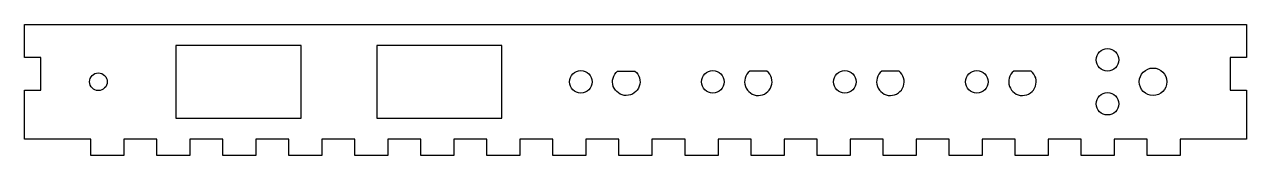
# Model space of a CAD drawing. Header units: millimetres. Extents: x -444 to 0, y -1306 to -1258.
import ezdxf

# ---------------------------------------------------------------- set-up
doc = ezdxf.new("R2010")
doc.units = ezdxf.units.MM
doc.layers.get('0').update_dxf_attribs({"linetype": 'CONTINUOUS'})

msp = doc.modelspace()

# ---------------------------------------------------------------- linework, layer by layer
for points in [[(0, -1300.03), (-24.12, -1300.03), (-24.12, -1306.03), (-36.12, -1306.03), (-36.12, -1300.03), (-48.12, -1300.03), (-48.12, -1306.03), (-60.12, -1306.03), (-60.12, -1300.03), (-72.12, -1300.03), (-72.12, -1306.03), (-84.12, -1306.03), (-84.12, -1300.03), (-96.12, -1300.03), (-96.12, -1306.03), (-108.12, -1306.03), (-108.12, -1300.03), (-120.12, -1300.03), (-120.12, -1306.03), (-132.12, -1306.03), (-132.12, -1300.03), (-144.12, -1300.03), (-144.12, -1306.03), (-156.12, -1306.03), (-156.12, -1300.03), (-168.12, -1300.03), (-168.12, -1306.03), (-180.12, -1306.03), (-180.12, -1300.03), (-192.13, -1300.03), (-192.13, -1306.03), (-204.12, -1306.03), (-204.12, -1300.03), (-216.13, -1300.03), (-216.13, -1306.03), (-228.13, -1306.03), (-228.13, -1300.03), (-240.13, -1300.03), (-240.13, -1306.03), (-252.13, -1306.03), (-252.13, -1300.03), (-264.13, -1300.03), (-264.13, -1306.03), (-276.13, -1306.03), (-276.13, -1300.03), (-288.13, -1300.03), (-288.13, -1306.03), (-300.13, -1306.03), (-300.13, -1300.03), (-312.13, -1300.03), (-312.13, -1306.03), (-324.13, -1306.03), (-324.13, -1300.03), (-336.13, -1300.03), (-336.13, -1306.03), (-348.13, -1306.03), (-348.13, -1300.03), (-360.13, -1300.03), (-360.13, -1306.03), (-372.13, -1306.03), (-372.13, -1300.03), (-384.13, -1300.03), (-384.13, -1306.03), (-396.13, -1306.03), (-396.13, -1300.03), (-408.13, -1300.03), (-408.13, -1306.03), (-420.13, -1306.03), (-420.13, -1300.03), (-444.25, -1300.03), (-444.25, -1282.27), (-438.25, -1282.27), (-438.25, -1270.27), (-444.25, -1270.27), (-444.25, -1258.27), (0, -1258.27), (0, -1270.27), (-6, -1270.27), (-6, -1282.27), (0, -1282.27)], [(-389.16, -1265.9), (-389.16, -1292.4), (-343.66, -1292.4), (-343.66, -1265.9)], [(-316.16, -1265.9), (-316.16, -1292.4), (-270.66, -1292.4), (-270.66, -1265.9)]]:
    msp.add_lwpolyline(points, close=True)
for points in [[(-222.34, -1275.25, -2.838594), (-228.61, -1275.26)], [(-174.34, -1275.25), (-180.61, -1275.26, 2.838594)], [(-126.34, -1275.25), (-132.61, -1275.26, 2.838594)], [(-78.34, -1275.25), (-84.61, -1275.26, 2.838594)]]:
    msp.add_lwpolyline(points, format="xyb", close=True)
for centre, radius in [((-50.56, -1271.15), 4.1), ((-34, -1279.15), 5), ((-417.37, -1279.15), 3.2), ((-242.03, -1279.15), 4.1), ((-194.03, -1279.15), 4.1), ((-146.03, -1279.15), 4.1), ((-98.03, -1279.15), 4.1), ((-50.56, -1287.15), 4.1)]:
    msp.add_circle(centre, radius)

doc.saveas('drawing.dxf')
